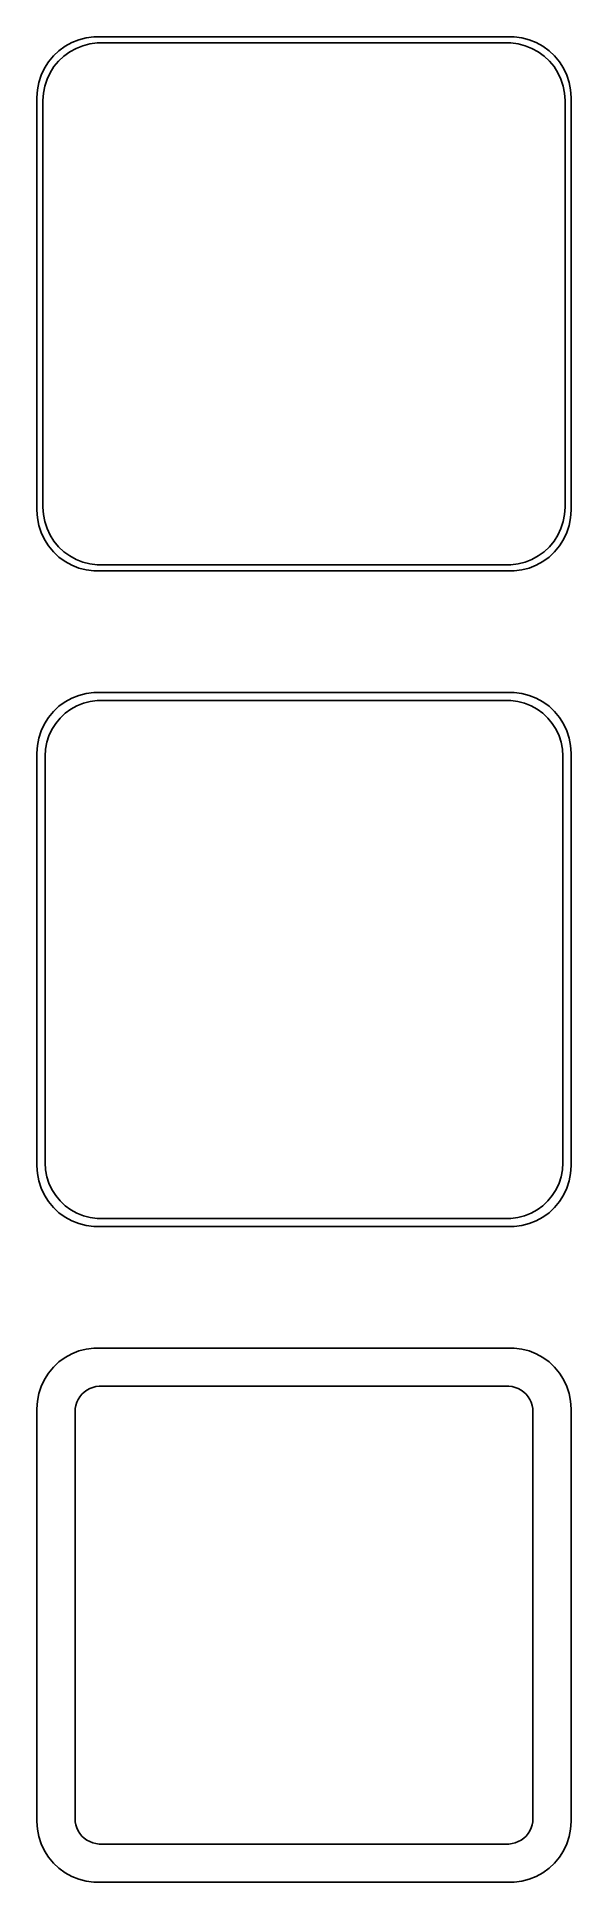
# Model space of a CAD drawing. Header units: metres. Extents: x -22 to 22, y 140 to 292.
import ezdxf

# ---------------------------------------------------------------- set-up
doc = ezdxf.new("R2010")
doc.units = ezdxf.units.M

msp = doc.modelspace()

# ---------------------------------------------------------------- linework, layer by layer
for p, q in [((-17.9369, 291.911), (-18.5451, 291.755)), ((-17.3139, 291.99), (-17.9369, 291.911)), ((17.3139, 291.99), (-17.3139, 291.99)), ((17.9369, 291.911), (17.3139, 291.99)), ((18.5451, 291.755), (17.9369, 291.911)), ((-20.6448, 290.423), (-21.0451, 289.939)), ((-20.1871, 290.853), (-20.6448, 290.423)), ((-20.2126, 290.002), (-19.7778, 290.41)), ((-19.6791, 291.222), (-20.1871, 290.853)), ((-19.7778, 290.41), (-19.2952, 290.761)), ((-19.1289, 291.524), (-19.6791, 291.222)), ((-19.2952, 290.761), (-18.7724, 291.048)), ((-18.5451, 291.755), (-19.1289, 291.524)), ((-18.7724, 291.048), (-18.2178, 291.268)), ((-18.2178, 291.268), (-17.6401, 291.416)), ((-17.6401, 291.416), (-17.0482, 291.491)), ((-17.0482, 291.491), (17.0482, 291.491)), ((17.0482, 291.491), (17.6401, 291.416)), ((17.6401, 291.416), (18.2178, 291.268)), ((18.2178, 291.268), (18.7724, 291.048)), ((19.1289, 291.524), (18.5451, 291.755)), ((18.7724, 291.048), (19.2952, 290.761)), ((19.6791, 291.222), (19.1289, 291.524)), ((19.2952, 290.761), (19.7778, 290.41)), ((20.1871, 290.853), (19.6791, 291.222)), ((19.7778, 290.41), (20.2126, 290.002)), ((20.6448, 290.423), (20.1871, 290.853)), ((21.0451, 289.939), (20.6448, 290.423)), ((-21.6489, 288.841), (-21.8429, 288.243)), ((-21.3815, 289.409), (-21.6489, 288.841)), ((-21.0451, 289.939), (-21.3815, 289.409)), ((-21.1664, 288.499), (-20.9124, 289.038)), ((-20.9124, 289.038), (-20.5928, 289.542)), ((-20.5928, 289.542), (-20.2126, 290.002)), ((20.2126, 290.002), (20.5928, 289.542)), ((20.5928, 289.542), (20.9124, 289.038)), ((20.9124, 289.038), (21.1664, 288.499)), ((21.3815, 289.409), (21.0451, 289.939)), ((21.6489, 288.841), (21.3815, 289.409)), ((21.8429, 288.243), (21.6489, 288.841)), ((-21.9606, 287.627), (-22, 287)), ((-21.8429, 288.243), (-21.9606, 287.627)), ((-21.5, 286.75), (-21.4625, 287.345)), ((-21.4625, 287.345), (-21.3508, 287.931)), ((-21.3508, 287.931), (-21.1664, 288.499)), ((21.1664, 288.499), (21.3508, 287.931)), ((21.3508, 287.931), (21.4625, 287.345)), ((21.4625, 287.345), (21.5, 286.75)), ((21.9606, 287.627), (21.8429, 288.243)), ((22, 287), (21.9606, 287.627)), ((-22, 287), (-22, 253)), ((-21.5, 253.25), (-21.5, 286.75)), ((21.5, 286.75), (21.5, 253.25)), ((22, 253), (22, 287)), ((-22, 253), (-21.9606, 252.373)), ((-21.9606, 252.373), (-21.8429, 251.757)), ((-21.4625, 252.655), (-21.5, 253.25)), ((-21.3508, 252.069), (-21.4625, 252.655)), ((21.4625, 252.655), (21.3508, 252.069)), ((21.5, 253.25), (21.4625, 252.655)), ((21.8429, 251.757), (21.9606, 252.373)), ((21.9606, 252.373), (22, 253)), ((-21.8429, 251.757), (-21.6489, 251.159)), ((-21.6489, 251.159), (-21.3815, 250.591)), ((-21.1664, 251.501), (-21.3508, 252.069)), ((-20.9124, 250.962), (-21.1664, 251.501)), ((-20.5928, 250.458), (-20.9124, 250.962)), ((20.9124, 250.962), (20.5928, 250.458)), ((21.1664, 251.501), (20.9124, 250.962)), ((21.3508, 252.069), (21.1664, 251.501)), ((21.3815, 250.591), (21.6489, 251.159)), ((21.6489, 251.159), (21.8429, 251.757)), ((-21.3815, 250.591), (-21.0451, 250.061)), ((-21.0451, 250.061), (-20.6448, 249.577)), ((-20.6448, 249.577), (-20.1871, 249.147)), ((-20.2126, 249.998), (-20.5928, 250.458)), ((-19.7778, 249.59), (-20.2126, 249.998)), ((-19.2952, 249.239), (-19.7778, 249.59)), ((19.7778, 249.59), (19.2952, 249.239)), ((20.2126, 249.998), (19.7778, 249.59)), ((20.1871, 249.147), (20.6448, 249.577)), ((20.5928, 250.458), (20.2126, 249.998)), ((20.6448, 249.577), (21.0451, 250.061)), ((21.0451, 250.061), (21.3815, 250.591)), ((-20.1871, 249.147), (-19.6791, 248.778)), ((-19.6791, 248.778), (-19.1289, 248.476)), ((-18.7724, 248.952), (-19.2952, 249.239)), ((-19.1289, 248.476), (-18.5451, 248.245)), ((-18.2178, 248.732), (-18.7724, 248.952)), ((-18.5451, 248.245), (-17.9369, 248.089)), ((-17.6401, 248.584), (-18.2178, 248.732)), ((-17.9369, 248.089), (-17.3139, 248.01)), ((-17.0482, 248.509), (-17.6401, 248.584)), ((-17.3139, 248.01), (17.3139, 248.01)), ((17.0482, 248.509), (-17.0482, 248.509)), ((17.6401, 248.584), (17.0482, 248.509)), ((17.3139, 248.01), (17.9369, 248.089)), ((18.2178, 248.732), (17.6401, 248.584)), ((17.9369, 248.089), (18.5451, 248.245)), ((18.7724, 248.952), (18.2178, 248.732)), ((18.5451, 248.245), (19.1289, 248.476)), ((19.2952, 249.239), (18.7724, 248.952)), ((19.1289, 248.476), (19.6791, 248.778)), ((19.6791, 248.778), (20.1871, 249.147)), ((-19.6791, 237.222), (-20.1871, 236.853)), ((-19.1289, 237.524), (-19.6791, 237.222)), ((-18.5451, 237.755), (-19.1289, 237.524)), ((-18.6994, 236.893), (-18.1648, 237.104)), ((-17.9369, 237.911), (-18.5451, 237.755)), ((-18.1648, 237.104), (-17.6079, 237.247)), ((-17.3139, 237.99), (-17.9369, 237.911)), ((-17.6079, 237.247), (-17.0375, 237.319)), ((17.3139, 237.99), (-17.3139, 237.99)), ((-17.0375, 237.319), (17.0375, 237.319)), ((17.0375, 237.319), (17.6079, 237.247)), ((17.9369, 237.911), (17.3139, 237.99)), ((17.6079, 237.247), (18.1648, 237.104)), ((18.5451, 237.755), (17.9369, 237.911)), ((18.1648, 237.104), (18.6994, 236.893)), ((19.1289, 237.524), (18.5451, 237.755)), ((19.6791, 237.222), (19.1289, 237.524)), ((20.1871, 236.853), (19.6791, 237.222)), ((-21.0451, 235.939), (-21.3815, 235.409)), ((-20.6448, 236.423), (-21.0451, 235.939)), ((-20.1871, 236.853), (-20.6448, 236.423)), ((-20.454, 235.441), (-20.0875, 235.884)), ((-20.0875, 235.884), (-19.6684, 236.278)), ((-19.6684, 236.278), (-19.2032, 236.616)), ((-19.2032, 236.616), (-18.6994, 236.893)), ((18.6994, 236.893), (19.2032, 236.616)), ((19.2032, 236.616), (19.6684, 236.278)), ((19.6684, 236.278), (20.0875, 235.884)), ((20.0875, 235.884), (20.454, 235.441)), ((20.6448, 236.423), (20.1871, 236.853)), ((21.0451, 235.939), (20.6448, 236.423)), ((21.3815, 235.409), (21.0451, 235.939)), ((-21.8429, 234.243), (-21.9606, 233.627)), ((-21.6489, 234.841), (-21.8429, 234.243)), ((-21.3815, 235.409), (-21.6489, 234.841)), ((-21.1846, 233.889), (-21.0069, 234.435)), ((-21.0069, 234.435), (-20.7621, 234.956)), ((-20.7621, 234.956), (-20.454, 235.441)), ((20.454, 235.441), (20.7621, 234.956)), ((20.7621, 234.956), (21.0069, 234.435)), ((21.0069, 234.435), (21.1846, 233.889)), ((21.6489, 234.841), (21.3815, 235.409)), ((21.8429, 234.243), (21.6489, 234.841)), ((21.9606, 233.627), (21.8429, 234.243)), ((-21.9606, 233.627), (-22, 233)), ((-22, 233), (-22, 199)), ((-21.3284, 232.75), (-21.2923, 233.324)), ((-21.3284, 199.25), (-21.3284, 232.75)), ((-21.2923, 233.324), (-21.1846, 233.889)), ((21.1846, 233.889), (21.2923, 233.324)), ((21.2923, 233.324), (21.3284, 232.75)), ((21.3284, 232.75), (21.3284, 199.25)), ((22, 233), (21.9606, 233.627)), ((22, 199), (22, 233)), ((-21.2923, 198.676), (-21.3284, 199.25)), ((21.3284, 199.25), (21.2923, 198.676)), ((-22, 199), (-21.9606, 198.373)), ((-21.9606, 198.373), (-21.8429, 197.757)), ((-21.8429, 197.757), (-21.6489, 197.159)), ((-21.1846, 198.111), (-21.2923, 198.676)), ((-21.0069, 197.565), (-21.1846, 198.111)), ((21.1846, 198.111), (21.0069, 197.565)), ((21.2923, 198.676), (21.1846, 198.111)), ((21.6489, 197.159), (21.8429, 197.757)), ((21.8429, 197.757), (21.9606, 198.373)), ((21.9606, 198.373), (22, 199)), ((-21.6489, 197.159), (-21.3815, 196.591)), ((-21.3815, 196.591), (-21.0451, 196.061)), ((-21.0451, 196.061), (-20.6448, 195.577)), ((-20.7621, 197.044), (-21.0069, 197.565)), ((-20.454, 196.559), (-20.7621, 197.044)), ((-20.0875, 196.116), (-20.454, 196.559)), ((-19.6684, 195.722), (-20.0875, 196.116)), ((20.0875, 196.116), (19.6684, 195.722)), ((20.454, 196.559), (20.0875, 196.116)), ((20.7621, 197.044), (20.454, 196.559)), ((20.6448, 195.577), (21.0451, 196.061)), ((21.0069, 197.565), (20.7621, 197.044)), ((21.0451, 196.061), (21.3815, 196.591)), ((21.3815, 196.591), (21.6489, 197.159)), ((-20.6448, 195.577), (-20.1871, 195.147)), ((-20.1871, 195.147), (-19.6791, 194.778)), ((-19.6791, 194.778), (-19.1289, 194.476)), ((-19.2032, 195.384), (-19.6684, 195.722)), ((-18.6994, 195.107), (-19.2032, 195.384)), ((-18.1648, 194.896), (-18.6994, 195.107)), ((-17.6079, 194.753), (-18.1648, 194.896)), ((-17.0375, 194.681), (-17.6079, 194.753)), ((17.0375, 194.681), (-17.0375, 194.681)), ((17.6079, 194.753), (17.0375, 194.681)), ((18.1648, 194.896), (17.6079, 194.753)), ((18.6994, 195.107), (18.1648, 194.896)), ((19.2032, 195.384), (18.6994, 195.107)), ((19.1289, 194.476), (19.6791, 194.778)), ((19.6684, 195.722), (19.2032, 195.384)), ((19.6791, 194.778), (20.1871, 195.147)), ((20.1871, 195.147), (20.6448, 195.577)), ((-19.1289, 194.476), (-18.5451, 194.245)), ((-18.5451, 194.245), (-17.9369, 194.089)), ((-17.9369, 194.089), (-17.3139, 194.01)), ((-17.3139, 194.01), (17.3139, 194.01)), ((17.3139, 194.01), (17.9369, 194.089)), ((17.9369, 194.089), (18.5451, 194.245)), ((18.5451, 194.245), (19.1289, 194.476)), ((-17.9369, 183.911), (-18.5451, 183.755)), ((-17.3139, 183.99), (-17.9369, 183.911)), ((17.3139, 183.99), (-17.3139, 183.99)), ((17.9369, 183.911), (17.3139, 183.99)), ((18.5451, 183.755), (17.9369, 183.911)), ((-20.6448, 182.423), (-21.0451, 181.939)), ((-20.1871, 182.853), (-20.6448, 182.423)), ((-19.6791, 183.222), (-20.1871, 182.853)), ((-19.1289, 183.524), (-19.6791, 183.222)), ((-18.5451, 183.755), (-19.1289, 183.524)), ((19.1289, 183.524), (18.5451, 183.755)), ((19.6791, 183.222), (19.1289, 183.524)), ((20.1871, 182.853), (19.6791, 183.222)), ((20.6448, 182.423), (20.1871, 182.853)), ((21.0451, 181.939), (20.6448, 182.423)), ((-21.3815, 181.409), (-21.6489, 180.841)), ((-21.0451, 181.939), (-21.3815, 181.409)), ((21.3815, 181.409), (21.0451, 181.939)), ((21.6489, 180.841), (21.3815, 181.409)), ((-21.9606, 179.627), (-22, 179)), ((-21.8429, 180.243), (-21.9606, 179.627)), ((-21.6489, 180.841), (-21.8429, 180.243)), ((-18.7934, 179.275), (-18.7115, 179.527)), ((-18.7115, 179.527), (-18.5987, 179.766)), ((-18.5987, 179.766), (-18.4567, 179.99)), ((-18.4567, 179.99), (-18.2879, 180.194)), ((-18.2879, 180.194), (-18.0947, 180.375)), ((-18.0947, 180.375), (-17.8804, 180.531)), ((-17.8804, 180.531), (-17.6482, 180.659)), ((-17.6482, 180.659), (-17.4019, 180.756)), ((-17.4019, 180.756), (-17.1453, 180.822)), ((-17.1453, 180.822), (-16.8825, 180.855)), ((-16.8825, 180.855), (16.8825, 180.855)), ((16.8825, 180.855), (17.1453, 180.822)), ((17.1453, 180.822), (17.4019, 180.756)), ((17.4019, 180.756), (17.6482, 180.659)), ((17.6482, 180.659), (17.8804, 180.531)), ((17.8804, 180.531), (18.0947, 180.375)), ((18.0947, 180.375), (18.2879, 180.194)), ((18.2879, 180.194), (18.4567, 179.99)), ((18.4567, 179.99), (18.5987, 179.766)), ((18.5987, 179.766), (18.7115, 179.527)), ((18.7115, 179.527), (18.7934, 179.275)), ((21.8429, 180.243), (21.6489, 180.841)), ((21.9606, 179.627), (21.8429, 180.243)), ((22, 179), (21.9606, 179.627)), ((-22, 179), (-22, 145)), ((-18.8596, 178.75), (-18.843, 179.014)), ((-18.8596, 145.25), (-18.8596, 178.75)), ((-18.843, 179.014), (-18.7934, 179.275)), ((18.7934, 179.275), (18.843, 179.014)), ((18.843, 179.014), (18.8596, 178.75)), ((18.8596, 178.75), (18.8596, 145.25)), ((22, 145), (22, 179)), ((-22, 145), (-21.9606, 144.373)), ((-18.843, 144.986), (-18.8596, 145.25)), ((-18.7934, 144.725), (-18.843, 144.986)), ((-18.7115, 144.473), (-18.7934, 144.725)), ((-18.5987, 144.234), (-18.7115, 144.473)), ((18.7115, 144.473), (18.5987, 144.234)), ((18.7934, 144.725), (18.7115, 144.473)), ((18.843, 144.986), (18.7934, 144.725)), ((18.8596, 145.25), (18.843, 144.986)), ((21.9606, 144.373), (22, 145)), ((-21.9606, 144.373), (-21.8429, 143.757)), ((-21.8429, 143.757), (-21.6489, 143.159)), ((-21.6489, 143.159), (-21.3815, 142.591)), ((-18.4567, 144.01), (-18.5987, 144.234)), ((-18.2879, 143.806), (-18.4567, 144.01)), ((-18.0947, 143.625), (-18.2879, 143.806)), ((-17.8804, 143.469), (-18.0947, 143.625)), ((-17.6482, 143.341), (-17.8804, 143.469)), ((-17.4019, 143.244), (-17.6482, 143.341)), ((-17.1453, 143.178), (-17.4019, 143.244)), ((-16.8825, 143.145), (-17.1453, 143.178)), ((16.8825, 143.145), (-16.8825, 143.145)), ((17.1453, 143.178), (16.8825, 143.145)), ((17.4019, 143.244), (17.1453, 143.178)), ((17.6482, 143.341), (17.4019, 143.244)), ((17.8804, 143.469), (17.6482, 143.341)), ((18.0947, 143.625), (17.8804, 143.469)), ((18.2879, 143.806), (18.0947, 143.625)), ((18.4567, 144.01), (18.2879, 143.806)), ((18.5987, 144.234), (18.4567, 144.01)), ((21.3815, 142.591), (21.6489, 143.159)), ((21.6489, 143.159), (21.8429, 143.757)), ((21.8429, 143.757), (21.9606, 144.373)), ((-21.3815, 142.591), (-21.0451, 142.061)), ((-21.0451, 142.061), (-20.6448, 141.577)), ((-20.6448, 141.577), (-20.1871, 141.147)), ((20.1871, 141.147), (20.6448, 141.577)), ((20.6448, 141.577), (21.0451, 142.061)), ((21.0451, 142.061), (21.3815, 142.591)), ((-20.1871, 141.147), (-19.6791, 140.778)), ((-19.6791, 140.778), (-19.1289, 140.476)), ((-19.1289, 140.476), (-18.5451, 140.245)), ((-18.5451, 140.245), (-17.9369, 140.089)), ((-17.9369, 140.089), (-17.3139, 140.01)), ((-17.3139, 140.01), (17.3139, 140.01)), ((17.3139, 140.01), (17.9369, 140.089)), ((17.9369, 140.089), (18.5451, 140.245)), ((18.5451, 140.245), (19.1289, 140.476)), ((19.1289, 140.476), (19.6791, 140.778)), ((19.6791, 140.778), (20.1871, 141.147))]:
    msp.add_line(p, q)

doc.saveas('drawing.dxf')
